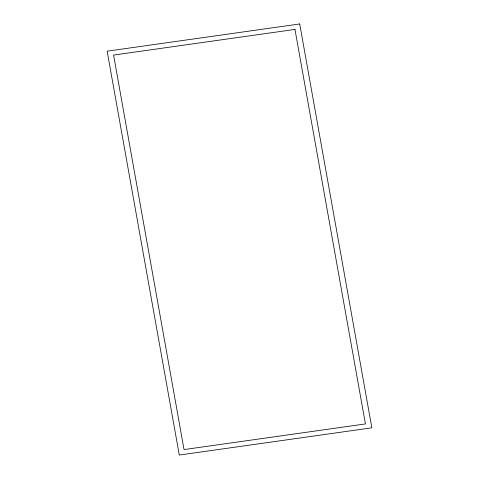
<?xml version="1.0" encoding="UTF-8"?>
<svg xmlns="http://www.w3.org/2000/svg" width="479" height="479" viewBox="0 0 479 479"><rect width="100%" height="100%" fill="white"/><g stroke="black" fill="none" stroke-linecap="round" stroke-linejoin="round"><path stroke-width="0.72" d="M299.71 23.95L107.152 51.181L179.29 455.05L371.848 427.819L299.71 23.95M294.962 29.423L113.571 55.073L184.038 449.577L365.429 423.927L294.962 29.423"/></g></svg>
